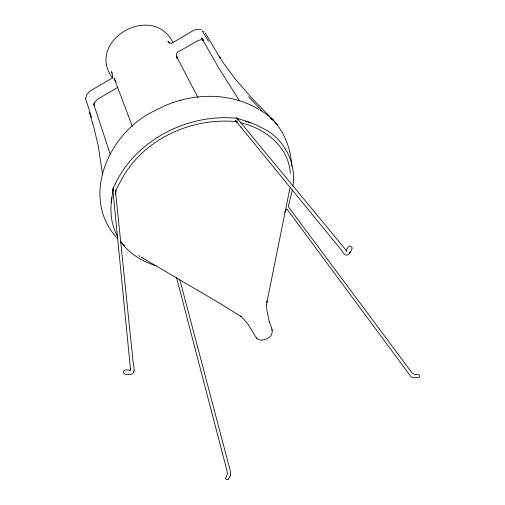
<?xml version="1.0" encoding="UTF-8"?>
<svg xmlns="http://www.w3.org/2000/svg" width="505" height="505" viewBox="0 0 505 505"><rect width="100%" height="100%" fill="white"/><g stroke="black" fill="none" stroke-linecap="round" stroke-linejoin="round"><path stroke-width="0.76" d="M129.861 370.171L130.423 369.938L129.684 370.241C126.862 369.483 121.743 369.723 123.946 373.889C139.178 376.938 132.96 368.12 132.468 355.93L115.367 189.994L115.203 190.675M130.492 369.395L130.492 369.723L130.498 368.985L130.176 370.039M133.97 371.617L133.983 370.872M111.832 197.632C109.819 210.844 110.98 224.971 117.779 236.731M111.296 202.36L112.943 189.823L113.316 190.871M85.414 98.797L86.999 94.435L90.155 90.957L112.211 78.092L112.722 76.198L111.504 71.622L112.236 73.383M115.38 194.488L116.541 188.807L123.05 176.838C145.661 137.745 193.175 117.097 237.337 121.73M292.881 186.257C296.448 164.624 285.786 141.855 267.025 130.536L255.928 124.767L245.48 120.966M237.937 120.013L237.59 118.839L346.651 250.878L346.373 250.575L345.982 250.985L346.847 250.947M289.946 188.03L266.911 302.255L267.05 301.315L266.564 305.197L266.596 304.395L266.823 309.836L269.399 322.203L269.253 321.736C271.45 326.773 274.922 334.329 268.439 337.839C265.03 340.168 259.412 341.424 256.313 337.959M292.344 189.848L288.267 206.614L411.859 372.671L414.283 374.394L418.98 374.723L419.586 375.922L419.125 377.538L413.223 377.778L411.581 377.121L410.35 375.884L286.89 208.906L284.643 212.258M113.379 187.993C132.72 142.404 184.268 114.263 233.979 118.044L236.593 118.138L250.265 122.589M240.841 127.083L342.074 250.941C346.38 259.172 350.129 253.933 352.263 247.961C350.445 243.454 346.727 248.05 346.247 250.966L346.657 250.373L346.651 250.878M179.78 279.505L230.551 471.859L230.558 475.268L228.437 479.15L227.686 479.712L226.284 479.422L225.558 478.538L227.332 474.081L227.193 471.519L176.46 277.314M350.426 251.509L349.605 253.03L349.921 252.443M230.375 475.603L230.185 475.956M228.696 478.708L228.91 478.311M113.309 188.119L112.842 189.665L130.498 369.313M117.955 87.251L97.497 99.296L94.422 102.534L93.949 105.299L93.81 104.396L110.21 154.208M172.761 102.635L165.369 105.438L151.367 112.4C107.603 134.961 79.891 198.863 117.747 238.796M179.894 100.438L180.228 100.337C206.223 93.141 235.444 95.281 258.781 109.421M172.565 102.698L180.228 100.337M201.268 29.732L197.499 29.309L193.813 30.25L171.485 43.38L170.198 43.297L167.868 41.233L169.377 43.064M236.63 121.074L235.463 120.518L237.009 122.399M236.908 118.265C238.139 118.864 236.372 117.987 237.123 118.372L236.277 118.056M240.86 122.816C265.68 128.636 288.576 146.74 290.318 173.303M156.152 265.744C142.233 261.603 129.028 253.516 120.695 241.415M236.593 118.138L237.274 118.511M203.307 40.148L202.555 39.655L203.307 40.148L200.933 39.693L197.872 40.653L179.098 51.34C175.469 52.299 176.441 55.967 177.388 58.555L176.864 56.768L177.577 58.959L176.466 56.314L197.979 97.522M141.122 257.108L221.499 304.332L241.314 316.667L240.67 316.168L244.515 319.968L248.264 324.608L256.603 338.306M138.623 255.587L139.841 256.344M260.151 110.216C280.086 121.124 290.672 143.944 291.707 165.962M271.236 118.662L273.129 119.963L277.283 124.937L276.222 123.674M273.129 119.963L270.718 118.208L273.123 119.975L252.001 98.286L235.709 79.544L224.283 64.198L219.233 56.541L220.344 58.315L205.118 32.888M120.417 241.737L124.729 245.695M261.956 110.772L248.523 96.745M203.704 31.228L204.089 31.632M202.196 30.704L208.489 41.341M203.408 40.4L201.558 37.862L219.637 69.475L239.389 100.615M236.82 122.172L241.03 127.317M112.501 78.054C84.846 40.57 152.649 1.774 172.969 42.534M116.055 82.126L114.105 78.218L132.417 126.509M91.62 117.646L85.686 98.873M89.309 112.438L93.848 127.43L98.21 145.756L102.509 174.143M271.961 329.487L272.245 330.403M112.918 188.889L112.842 189.236L112.918 188.889M94.145 103.089L94.006 103.563L94.17 103.045M349.542 245.992L349.542 245.992M236.782 121.56L236.416 121.478L236.832 121.579M112.95 190.082L112.905 189.678L112.943 190.05"/></g></svg>
